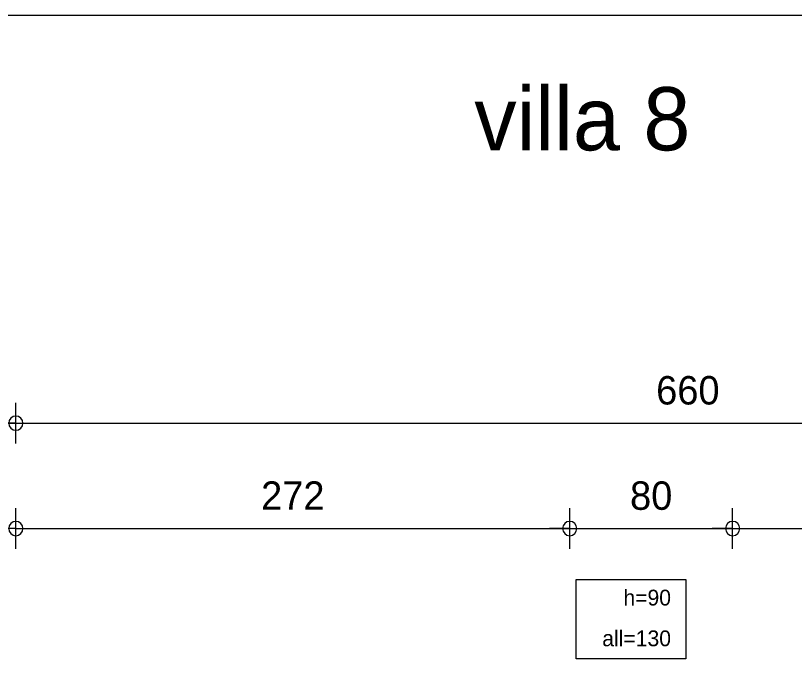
# Model space of a CAD drawing. Header units: metres. Extents: x 1.8 to 61.8, y -53.3 to -11.3.
# Drawn here: x 19.4 to 23.225, y -14.509 to -11.309 of the extents above; entities that cross this region are included whole.
import ezdxf
from ezdxf.enums import TextEntityAlignment as Align

# ---------------------------------------------------------------- set-up
doc = ezdxf.new("R2010")
doc.units = ezdxf.units.M
doc.header["$MEASUREMENT"] = 0
doc.layers.add('Calque commun', color=7, linetype='Continuous')
doc.layers.add('Textes', color=7, linetype='Continuous')
doc.styles.add('Century Gothic', font='GOTHIC.TTF', dxfattribs={"height": 0.310302})
doc.styles.add('Century Gothic12', font='GOTHIC.TTF', dxfattribs={"height": 0.077575})
doc.styles.add('Century Gothic18', font='GOTHIC.TTF', dxfattribs={"height": 0.139636})

# ---------------------------------------------------------------- blocks, each defined once
blk = doc.blocks.new('new165')
at = {"layer": 'Calque commun', "color": 5, "linetype": 'Continuous', "lineweight": 9}
blk.add_arc((0, 0), 0.5, 0, 359.9994, dxfattribs=at)
blk = doc.blocks.new('new166')
at = {"layer": 'Calque commun', "color": 5, "linetype": 'Continuous', "lineweight": 9}
blk.add_arc((0, 0), 0.5, 0, 359.9994, dxfattribs=at)
blk = doc.blocks.new('DimLine52387')
at = {"layer": 'Calque commun', "color": 5, "linetype": 'Continuous', "lineweight": 9}
for p, q in [((22.1215, -13.9273), (22.1215, -13.7273)), ((22.9215, -13.9273), (22.9215, -13.7273)), ((22.1215, -13.8273), (22.0215, -13.8273)), ((22.1215, -13.8273), (22.9215, -13.8273)), ((22.9215, -13.8273), (23.0215, -13.8273))]:
    blk.add_line(p, q, dxfattribs=at)
at = {"layer": 'Calque commun', "color": 5, "linetype": 'Continuous', "lineweight": 9, "xscale": 0.07000000029802322, "yscale": 0.07000000029802322, "zscale": 0.07000000029802322}
for name, p in [('new165', (22.1215, -13.8273)), ('new166', (22.9215, -13.8273))]:
    blk.add_blockref(name, p, dxfattribs=at)
at = {"layer": 'Calque commun', "color": 5, "linetype": 'Continuous', "lineweight": 9, "style": 'Century Gothic18'}
blk.add_text('80', height=0.13964, dxfattribs=at).set_placement((22.5215, -13.7773), align=Align.BOTTOM_CENTER)
blk = doc.blocks.new('new167')
at = {"layer": 'Calque commun', "color": 5, "linetype": 'Continuous', "lineweight": 9}
blk.add_arc((0, 0), 0.5, 0, 359.9994, dxfattribs=at)
blk = doc.blocks.new('new168')
at = {"layer": 'Calque commun', "color": 5, "linetype": 'Continuous', "lineweight": 9}
blk.add_arc((0, 0), 0.5, 0, 359.9994, dxfattribs=at)
blk = doc.blocks.new('DimLine52395')
at = {"layer": 'Calque commun', "color": 5, "linetype": 'Continuous', "lineweight": 9}
for p, q in [((19.4015, -13.9273), (19.4015, -13.7273)), ((22.1215, -13.9273), (22.1215, -13.7273)), ((19.4015, -13.8273), (19.3015, -13.8273)), ((19.4015, -13.8273), (22.1215, -13.8273)), ((22.1215, -13.8273), (22.2215, -13.8273))]:
    blk.add_line(p, q, dxfattribs=at)
at = {"layer": 'Calque commun', "color": 5, "linetype": 'Continuous', "lineweight": 9, "xscale": 0.07000000029802322, "yscale": 0.07000000029802322, "zscale": 0.07000000029802322}
for name, p in [('new167', (19.4015, -13.8273)), ('new168', (22.1215, -13.8273))]:
    blk.add_blockref(name, p, dxfattribs=at)
at = {"layer": 'Calque commun', "color": 5, "linetype": 'Continuous', "lineweight": 9, "style": 'Century Gothic18'}
blk.add_text('272', height=0.13964, dxfattribs=at).set_placement((20.7615, -13.7773), align=Align.BOTTOM_CENTER)
blk = doc.blocks.new('new169')
at = {"layer": 'Calque commun', "color": 5, "linetype": 'Continuous', "lineweight": 9}
blk.add_arc((0, 0), 0.5, 0, 359.9994, dxfattribs=at)
blk = doc.blocks.new('new170')
at = {"layer": 'Calque commun', "color": 5, "linetype": 'Continuous', "lineweight": 9}
blk.add_arc((0, 0), 0.5, 0, 359.9994, dxfattribs=at)
blk = doc.blocks.new('DimLine52403')
at = {"layer": 'Calque commun', "color": 5, "linetype": 'Continuous', "lineweight": 9}
for p, q in [((22.9215, -13.9273), (22.9215, -13.7273)), ((24.4815, -13.9273), (24.4815, -13.7273)), ((22.9215, -13.8273), (22.8215, -13.8273)), ((22.9215, -13.8273), (24.4815, -13.8273)), ((24.4815, -13.8273), (24.5815, -13.8273))]:
    blk.add_line(p, q, dxfattribs=at)
at = {"layer": 'Calque commun', "color": 5, "linetype": 'Continuous', "lineweight": 9, "xscale": 0.07000000029802322, "yscale": 0.07000000029802322, "zscale": 0.07000000029802322}
for name, p in [('new169', (22.9215, -13.8273)), ('new170', (24.4815, -13.8273))]:
    blk.add_blockref(name, p, dxfattribs=at)
at = {"layer": 'Calque commun', "color": 5, "linetype": 'Continuous', "lineweight": 9, "style": 'Century Gothic18'}
blk.add_text('156', height=0.13964, dxfattribs=at).set_placement((23.7015, -13.7773), align=Align.BOTTOM_CENTER)
blk = doc.blocks.new('new248')
at = {"layer": 'Calque commun', "color": 5, "linetype": 'Continuous', "lineweight": 9}
blk.add_arc((0, 0), 0.5, 0, 359.9994, dxfattribs=at)
blk = doc.blocks.new('DimLine54807')
at = {"layer": 'Calque commun', "color": 5, "linetype": 'Continuous', "lineweight": 9}
for p, q in [((19.4015, -13.4101), (19.4015, -13.2101)), ((13.2015, -13.3101), (19.4015, -13.3101)), ((19.4015, -13.3101), (19.5015, -13.3101))]:
    blk.add_line(p, q, dxfattribs=at)
at = {"layer": 'Calque commun', "color": 5, "linetype": 'Continuous', "lineweight": 9, "xscale": 0.07000000029802322, "yscale": 0.07000000029802322, "zscale": 0.07000000029802322}
blk.add_blockref('new248', (19.4015, -13.3101), dxfattribs=at)
blk = doc.blocks.new('new249')
at = {"layer": 'Calque commun', "color": 5, "linetype": 'Continuous', "lineweight": 9}
blk.add_arc((0, 0), 0.5, 0, 359.9994, dxfattribs=at)
blk = doc.blocks.new('DimLine54815')
at = {"layer": 'Calque commun', "color": 5, "linetype": 'Continuous', "lineweight": 9}
for p, q in [((19.4015, -13.4101), (19.4015, -13.2101)), ((19.4015, -13.3101), (19.3015, -13.3101)), ((19.4015, -13.3101), (26.0015, -13.3101))]:
    blk.add_line(p, q, dxfattribs=at)
at = {"layer": 'Calque commun', "color": 5, "linetype": 'Continuous', "lineweight": 9, "xscale": 0.07000000029802322, "yscale": 0.07000000029802322, "zscale": 0.07000000029802322}
blk.add_blockref('new249', (19.4015, -13.3101), dxfattribs=at)
at = {"layer": 'Calque commun', "color": 5, "linetype": 'Continuous', "lineweight": 9, "style": 'Century Gothic18'}
blk.add_text('660', height=0.13964, dxfattribs=at).set_placement((22.7015, -13.2601), align=Align.BOTTOM_CENTER)

msp = doc.modelspace()

# ---------------------------------------------------------------- block references
at = {"layer": 'Calque commun', "color": 5, "linetype": 'Continuous', "lineweight": 9}
for name in ['DimLine54807', 'DimLine54815', 'DimLine52395', 'DimLine52387', 'DimLine52403']:
    msp.add_blockref(name, (0, 0), dxfattribs=at)

# ---------------------------------------------------------------- texts
at = {"layer": 'Calque commun', "color": 5, "linetype": 'ByBlock', "lineweight": -2, "insert": (22.6187, -14.1276), "char_height": 0.07758, "attachment_point": 3, "line_spacing_factor": 1.546883, "style": 'Century Gothic12'}
msp.add_mtext('h=90\\Pall=130', dxfattribs=at)
at = {"layer": 'Textes', "color": 5, "linetype": 'ByBlock', "lineweight": -2, "style": 'Century Gothic'}
msp.add_text('villa 8', height=0.3103, dxfattribs=at).set_placement((21.6529, -12.0635), align=Align.BOTTOM_LEFT)

# ---------------------------------------------------------------- meshes
at = {"layer": 'Calque commun', "color": 7, "linetype": 'Continuous', "lineweight": 9}
mesh = msp.add_polyface(dxfattribs=at)
corners = [(61.7636, -11.3086), (1.7636, -11.3086), (1.7636, -53.3086), (61.7636, -53.3086)]
mesh.append_faces([[corners[k] for k in face] for face in [(0, 1, 2, 3)]], dxfattribs={"color": 7})
at = {"layer": 'Calque commun', "color": 11, "linetype": 'Continuous', "lineweight": 18}
mesh = msp.add_polyface(dxfattribs=at)
corners = [(22.1529, -14.0768), (22.6913, -14.0768), (22.6913, -14.4675), (22.1529, -14.4675)]
mesh.append_faces([[corners[k] for k in face] for face in [(0, 1, 2, 3)]], dxfattribs={"color": 11})

doc.saveas('drawing.dxf')
